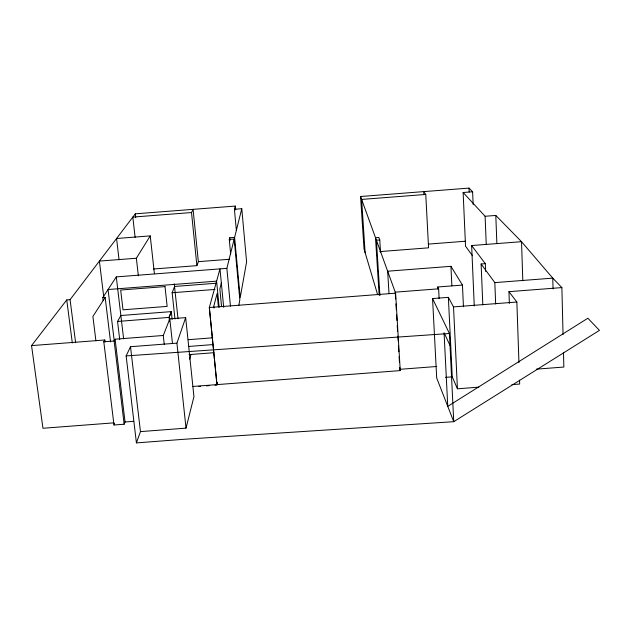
<?xml version="1.0" encoding="UTF-8"?>
<svg xmlns="http://www.w3.org/2000/svg" width="631" height="631" viewBox="0 0 631 631"><rect width="100%" height="100%" fill="white"/><g stroke="black" fill="none" stroke-linecap="round" stroke-linejoin="round"><path stroke-width="0.95" d="M238.802 305.499L239.827 299.733L234.196 239.031L229.274 239.409L230.654 254.096M217.38 382.694L216.993 384.61L209.334 307.518L219.982 268.893L223.69 307.352M221.331 282.854L219.864 289.069L221.568 306.611M230.449 306.177L226.86 268.356L234.196 239.031M241.776 208.711L246.595 261.889L240.198 297.682L234.606 237.382L241.776 208.711L234.416 209.279L236.38 230.552M450.013 345.457L444.074 332.742L447.758 406.364L587.871 318.221L599.45 330.376L453.744 421.689L183.195 439.334L136.414 442.899L140.453 431.612L186.019 428.133L193.946 396.694L185.672 317.638L169.81 318.852L163.271 335.487L164.234 344.266M229.274 239.409L229.723 237.761L234.606 237.382M234.416 209.279L235.331 206.069L135.31 213.83L70.08 299.67L75.61 342.696M189.647 359.228L190.996 354.464M186.019 428.133L176.917 343.146L185.672 317.638M196.888 265.651L198.355 261.668L193.086 209.35L191.516 212.544L196.888 265.651L153.349 269.011M174.961 319.034L172.153 292.745L174.598 286.458L216.465 283.224M113.974 422.841L42.963 428.26L31.55 345.607L104.825 339.983L103.799 341.797L113.998 424.994L124.149 424.221L125.048 421.989L115.102 339.194L163.271 335.487M113.998 424.994L114.629 423.511M136.414 442.899L126.137 355.908L130.514 346.711L176.917 343.146M124.149 424.221L114.132 341.008L115.102 339.194M119.716 339.604L117.547 321.463L120.86 315.508L171.356 311.619L169.061 317.401L169.471 321.226M138.363 275.818L136.359 258.237L150.241 235.891L116.561 238.502L119.062 259.814M103.121 300.522L102.766 297.619L105.164 297.43L92.891 316.478L95.912 340.811M102.766 297.619L116.293 276.899L226.86 268.356M31.55 345.607L66.752 299.93L70.08 299.67M117.547 321.463L169.061 317.401L171.301 311.627L172.129 319.396M377.583 294.535L364.032 249.016L360.569 196.509L469.014 188.101L472.611 191.777L473.155 204.468M191.516 212.544L132.826 217.096L135.121 237.351M379.767 251.603L428.567 247.833L425.767 194.443L361.626 199.42L365.128 252.731M472.485 255.752L465.536 246.193L463.138 192.51L472.611 191.777M463.138 192.51L485.105 216.267L495.8 215.439L521.522 241.689L552.772 278.145L561.882 287.594L563.049 334.682M136.359 258.237L99.398 261.092L103.784 297.201M380.548 252.558L379.759 239.961L376.415 240.222L379.909 295.458M198.355 261.668L229.455 259.262M428.465 244.087L465.465 241.223M474.26 305.98L471.641 245.538L521.522 241.689L522.815 280.724M463.446 306.753L462.46 285.086L450.936 266.321L387.647 271.204L389.011 293.549M482.81 304.876L481.114 263.995L485.318 263.671L485.633 271.464M172.153 292.745L214.997 289.44M437.78 288.966L437.685 286.995L462.46 285.086M481.114 263.995L494.83 282.609L552.772 278.145L553.056 288.864M439.129 298.589L438.632 288.817L395.243 292.153L395.653 298.991M192.715 386.472L400.243 370.594L395.613 293.178L209.334 307.518L216.969 385.06L215.045 385.21M509.375 303.424L508.957 291.664L561.882 287.594M432.558 298.566L449.43 333.507L453.744 421.689L436.699 378.032L432.558 298.566L448.373 297.343L453.523 306.895L457.436 388.806L478.834 387.166M453.523 306.895L516.86 302.028L518.942 362.565M103.799 341.797L114.132 341.008M188.188 339.699L212.757 337.806M188.787 346.443L213.357 344.558M189.032 354.614L213.933 352.705M399.746 367.36L399.865 369.316L436.731 366.493M198.733 386.456L200.658 386.306M206.416 385.864L209.295 385.644M536.358 369.151L563.854 367.045L563.491 352.335M445.447 377.37L452.253 376.849L457.436 388.806M511.907 384.642L519.684 384.05L519.55 380.146M125.048 421.989L133.74 421.327M126.137 355.908L449.43 333.507M508.957 291.664L516.86 302.028M471.641 245.538L485.318 263.671M425.767 194.443L423.74 191.611L423.89 194.537M437.685 286.995L438.632 288.817M379.759 239.961L378.821 237.469L375.508 237.721L379.152 295.198M360.569 196.509L395.613 293.178M399.865 369.316L400.243 370.594M66.752 299.93L72.313 342.948M105.164 297.43L110.551 341.915M104.825 339.983L105.061 341.931M114.219 340.819L108.051 289.526L216.599 281.15L219.154 307.344M116.293 276.899L123.613 338.784M130.514 346.711L140.453 431.612M135.31 213.83L135.744 217.687M150.241 235.891L154.406 273.704M169.81 318.852L172.444 343.248M174.227 283.769L178.029 318.765M218.413 306.926L217.103 293.51L213.799 306.09L213.996 308.031M229.723 237.761L230 240.679M235.331 206.069L235.694 209.949M395.945 303.874L396.292 309.734M396.583 314.617L396.938 320.477M397.23 325.367L397.577 331.22M397.877 336.11L398.169 340.992M398.461 345.875L398.808 351.735M399.107 356.618L399.455 362.478M448.373 297.343L452.253 376.849M450.936 266.321L451.867 285.78M469.014 188.101L469.18 192.005M485.105 216.267L486.241 244.418M494.83 282.609L495.658 304.016M495.8 215.439L496.873 243.598M165.006 286.608L120.671 290.023L122.998 309.797L167.152 306.398L165.006 286.608"/></g></svg>
